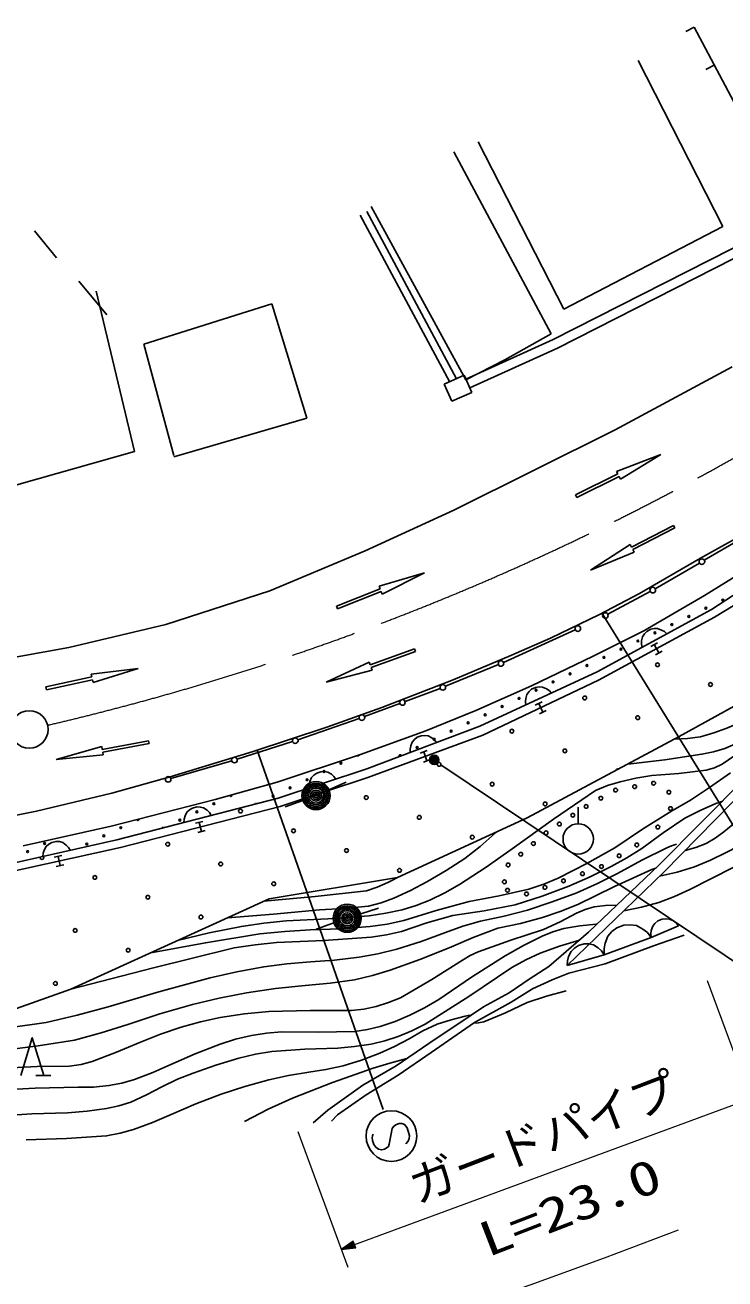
# Model space of a CAD drawing. Units: millimetres, scale not verified. Extents: x 40000 to 680000, y 20000 to 380000.
# Drawn here: x 464493 to 501601, y 235515 to 302006 of the extents above; entities that cross this region are included whole.
import ezdxf
from ezdxf.enums import TextEntityAlignment as Align

# ---------------------------------------------------------------- set-up
doc = ezdxf.new("R2010")
doc.units = ezdxf.units.MM
doc.header["$LTSCALE"] = 1000
doc.linetypes.add('CHAIN', pattern=[18.5, 12, -1.5, 3.5, -1.5])
for name, color, linetype, lineweight in [('M-BGD', 7, 'Continuous', 25), ('M-BGD-HTXT', 7, 'Continuous', 13), ('M-BMK', 2, 'CHAIN', 13), ('M-BMK-SRVR', 3, 'Continuous', 25), ('M-STR-STRC', 7, 'Continuous', 25)]:
    doc.layers.add(name, color=color, linetype=linetype, lineweight=lineweight)
doc.styles.add('ＭＳ ゴシック', font='')
doc.styles.get('ＭＳ ゴシック').set_extended_font_data('MS Gothic')

# ---------------------------------------------------------------- blocks, each defined once
blk = doc.blocks.new('BUHIN1')
at = {"color": 7, "linetype": 'Continuous', "lineweight": 25}
for radius in [746, 660, 574, 484, 398, 292, 202, 116, 22.5]:
    blk.add_circle((0, 0), radius, dxfattribs=at)
blk = doc.blocks.new('BUHIN122')
at = {"color": 7, "linetype": 'Continuous', "lineweight": 25}
blk.add_circle((0, 0), 149, dxfattribs=at)
blk = doc.blocks.new('BUHIN123')
at = {"color": 7, "linetype": 'Continuous', "lineweight": 25}
blk.add_circle((0, 0), 149, dxfattribs=at)
blk = doc.blocks.new('BUHIN219')
at = {"color": 7, "linetype": 'Continuous', "lineweight": 25}
blk.add_line((-585, -828), (-32, -1407), dxfattribs=at)
blk.add_lwpolyline([(-1141, -246), (723, 691), (-298, -1128)], dxfattribs=at)
blk = doc.blocks.new('BUHIN223')
at = {"color": 7, "linetype": 'Continuous', "lineweight": 25}
blk.add_circle((0, 0), 99.5, dxfattribs=at)
blk = doc.blocks.new('BUHIN225')
at = {"color": 7, "linetype": 'Continuous', "lineweight": 25}
blk.add_circle((0, 0), 99.5, dxfattribs=at)
blk = doc.blocks.new('BUHIN294')
at = {"color": 7, "linetype": 'Continuous', "lineweight": 25}
blk.add_line((0, 0), (-475, 158), dxfattribs=at)
blk = doc.blocks.new('BUHIN110')
at = {"color": 7, "linetype": 'Continuous', "lineweight": 25}
blk.add_lwpolyline([(-587, 768), (-693, 738), (-781, 669), (-869, 555), (-964, 368), (-1001, 191), (-978, 12), (-885, -133), (-750, -210), (-657, -249), (-512, -262), (-403, -212), (310, 252), (455, 269), (629, 240), (768, 155), (861, 55), (926, -84), (886, -298), (745, -575), (666, -687), (554, -773), (414, -824), (233, -838)], dxfattribs=at)
blk.add_circle((0, 0), 1343, dxfattribs=at)
blk = doc.blocks.new('BUHIN341')
at = {"color": 3, "linetype": 'Continuous', "lineweight": 25}
blk.add_circle((0, 0), 995, dxfattribs=at)

msp = doc.modelspace()

# ---------------------------------------------------------------- linework, layer by layer
at = {"layer": 'M-BGD'}
for p, q in [((499967, 301897), (505306, 291835)), ((497003, 300134), (501485, 291329)), ((487236, 295283), (492382, 285639)), ((493062, 286942), (488516, 295811)), ((511371, 294918), (492503, 285327)), ((511605, 294476), (492720, 284876)), ((482258, 291923), (487009, 283066)), ((482610, 292112), (487362, 283255)), ((487863, 283195), (482846, 292386)), ((501485, 291329), (493062, 286942)), ((466161, 289670), (464987, 291093)), ((468830, 286645), (467335, 288424)), ((468261, 287891), (470289, 279387)), ((477583, 287215), (470787, 285080)), ((479433, 281166), (477583, 287215)), ((492503, 285327), (487865, 283225)), ((492382, 285639), (489939, 284255)), ((470787, 285080), (472388, 279173)), ((492720, 284876), (488072, 282770)), ((489939, 284255), (487863, 283195)), ((487770, 283438), (486719, 282968)), ((488178, 282528), (487770, 283438)), ((495789, 280540), (501980, 283884)), ((486719, 282968), (487127, 282057)), ((487127, 282057), (488178, 282528)), ((472388, 279102), (479433, 281166)), ((487231, 276277), (495789, 280540)), ((470289, 279387), (462603, 277216)), ((482530, 274125), (487231, 276277)), ((507592, 275377), (500896, 271014)), ((502701, 275068), (500308, 273735)), ((500509, 273630), (502854, 274991)), ((507784, 274691), (501045, 270607)), ((477465, 272007), (482530, 274125)), ((500308, 273735), (497078, 271854)), ((497904, 272119), (500249, 273479)), ((500512, 271759), (503553, 273640)), ((471953, 270219), (477465, 272007)), ((495396, 270766), (497643, 271972)), ((497078, 271854), (494958, 270743)), ((497308, 269881), (500512, 271759)), ((494958, 270743), (492360, 269496)), ((500896, 271014), (494833, 267700)), ((466821, 268994), (471953, 270219)), ((501045, 270607), (494903, 267262)), ((489862, 268212), (493665, 269942)), ((492360, 269496), (490258, 268573)), ((494612, 268533), (497308, 269881)), ((459571, 267703), (466821, 268994)), ((497678, 269058), (498031, 269250)), ((498094, 268715), (497854, 269154)), ((498270, 268811), (497917, 268619)), ((486783, 266942), (489587, 268093)), ((490258, 268573), (487192, 267282)), ((491352, 266966), (494612, 268533)), ((494833, 267700), (488611, 264826)), ((499182, 264287), (504895, 267430)), ((487192, 267282), (483414, 265824)), ((484638, 266137), (486503, 266833)), ((488399, 265652), (491352, 266966)), ((494903, 267262), (488771, 264342)), ((482492, 265335), (484357, 266032)), ((491548, 265941), (491911, 266114)), ((491944, 265576), (491729, 266028)), ((483414, 265824), (480491, 264778)), ((485750, 264587), (488399, 265652)), ((492126, 265663), (491763, 265490)), ((480491, 264778), (476581, 263480)), ((478957, 264107), (482210, 265234)), ((488611, 264826), (482616, 262560)), ((475738, 263076), (478673, 264013)), ((482286, 263317), (485750, 264587)), ((488771, 264342), (482666, 262112)), ((491116, 259965), (499182, 264287)), ((476581, 263480), (472181, 262148)), ((477860, 261859), (482286, 263317)), ((485443, 263393), (485822, 263531)), ((485804, 262992), (485632, 263462)), ((472223, 262046), (475452, 262989)), ((485993, 263061), (485615, 262923)), ((472181, 262148), (469101, 261271)), ((482616, 262560), (477915, 261005)), ((482666, 262112), (478012, 260573)), ((498118, 257474), (502651, 262055)), ((474569, 260935), (477860, 261859)), ((480069, 261516), (480451, 261643)), ((480417, 261105), (480260, 261580)), ((480605, 261456), (481517, 261866)), ((502894, 261702), (498370, 257094)), ((469101, 261271), (465103, 260324)), ((469061, 259527), (474569, 260935)), ((477915, 261005), (469360, 258807)), ((479217, 260890), (478278, 260547)), ((480608, 261168), (480226, 261042)), ((465103, 260324), (461246, 259553)), ((478012, 260573), (469544, 258396)), ((493822, 259665), (493822, 260534)), ((464383, 258477), (469061, 259527)), ((473521, 259676), (473911, 259776)), ((473840, 259242), (473716, 259726)), ((484241, 256799), (491116, 259965)), ((469360, 258807), (462959, 257353)), ((474035, 259292), (473645, 259192)), ((469544, 258396), (463041, 256962)), ((466042, 257880), (466435, 257967)), ((466543, 257478), (466150, 257392)), ((466346, 257435), (466239, 257923)), ((494364, 253899), (498118, 257474)), ((477438, 255676), (484241, 256799)), ((498370, 257094), (493240, 252142)), ((466921, 250877), (477438, 255676)), ((482288, 254873), (483240, 255180)), ((480867, 254392), (479924, 254060)), ((497688, 253625), (499141, 254248)), ((492266, 252090), (494364, 253899)), ((495197, 252706), (497688, 253625)), ((499438, 253743), (497807, 253180)), ((493240, 252142), (495197, 252706)), ((497807, 253180), (495257, 252231)), ((491229, 251415), (492266, 252090)), ((495257, 252231), (493329, 251727)), ((490169, 250692), (491229, 251415)), ((492439, 251371), (491402, 250897)), ((493329, 251727), (492439, 251371)), ((455250, 246725), (466921, 250877)), ((488794, 249944), (490169, 250692)), ((491402, 250897), (490275, 250185)), ((490275, 250185), (488318, 249117)), ((485901, 247991), (488143, 249510)), ((488143, 249510), (488794, 249944)), ((488318, 249117), (486034, 247516)), ((484165, 246810), (485901, 247991)), ((486034, 247516), (484268, 246318)), ((482405, 245797), (484165, 246810)), ((484268, 246318), (482578, 245280)), ((480548, 244471), (482405, 245797)), ((482578, 245280), (481065, 244213)), ((479777, 243796), (480548, 244471)), ((481065, 244213), (480739, 243887))]:
    msp.add_line(p, q, dxfattribs=at)
for points in [[(497207, 268998), (497176, 269178), (497185, 269349), (497231, 269562), (497333, 269721), (497462, 269851), (497666, 269963), (497846, 270001), (498034, 270001), (498242, 269927), (498391, 269841), (498523, 269717)], [(498933, 264134), (499618, 264172), (500304, 264270), (501014, 264468), (501709, 264725), (502537, 265074), (503336, 265478), (505289, 266719), (507213, 268013), (508573, 268976), (509973, 269893), (510171, 269959), (510375, 270011)], [(496446, 262821), (498418, 263049), (500381, 263337), (501000, 263458), (501600, 263638), (502169, 263899), (502715, 264215), (505048, 265777), (507410, 267286), (507995, 267645), (508590, 268006)], [(491041, 265949), (491023, 266130), (491044, 266301), (491104, 266510), (491216, 266661), (491354, 266783), (491565, 266880), (491747, 266907), (491935, 266894), (492137, 266806), (492280, 266711), (492403, 266578)], [(499485, 258230), (500055, 258388), (500608, 258604), (501084, 258886), (501541, 259229), (502598, 260091), (503686, 260899), (504370, 261336), (505085, 261720), (505835, 262053), (506613, 262333), (508701, 262957), (510766, 263637), (511946, 264006), (513156, 264321), (514391, 264577), (515645, 264774), (516418, 264875), (517192, 264969)], [(472578, 253459), (474259, 253861), (475962, 254206), (477145, 254383), (478335, 254499), (480538, 254608), (482736, 254777), (483613, 254905), (484489, 255095), (485233, 255319), (485957, 255601), (486753, 255989), (487529, 256435), (488942, 257354), (490321, 258322), (492508, 259893), (494736, 261419), (495374, 261673), (496045, 261874), (496874, 262070), (497722, 262209), (499164, 262317), (500606, 262486), (501041, 262625), (501454, 262820), (503181, 263996)], [(484912, 263428), (484907, 263611), (484939, 263779), (485014, 263984), (485137, 264126), (485283, 264238), (485501, 264320), (485684, 264333), (485870, 264307), (486065, 264205), (486201, 264100), (486315, 263958)], [(498141, 256873), (499066, 257089), (499980, 257364), (500844, 257728), (501696, 258153), (503525, 259083), (505322, 260064), (506684, 260847), (508073, 261574), (508880, 261895), (509719, 262163), (511783, 262701), (513864, 263182), (514126, 263241), (514389, 263300)], [(471164, 252813), (474051, 253342), (476949, 253811), (478272, 253945), (479608, 254020), (481207, 254080), (482797, 254200), (483685, 254330), (484575, 254522), (486297, 255054), (488041, 255528), (489628, 255825), (491203, 256181), (491991, 256443), (492756, 256762), (494276, 257542), (495762, 258373), (497229, 259361), (498727, 260296), (499768, 260906), (500785, 261573), (501905, 262360)], [(479554, 261547), (479556, 261729), (479596, 261897), (479679, 262098), (479808, 262235), (479958, 262341), (480179, 262414), (480363, 262419), (480548, 262385), (480739, 262275), (480870, 262164), (480978, 262018)], [(496245, 255043), (497184, 255231), (498105, 255478), (498927, 255788), (499738, 256158), (502041, 257334), (504366, 258455), (508309, 260225), (512263, 262008)], [(466921, 250877), (471230, 251998), (475571, 253064), (476687, 253239), (477820, 253355), (480331, 253466), (482845, 253636), (483654, 253761), (484449, 253945), (485802, 254395), (487170, 254786), (488835, 255039), (490486, 255350), (491908, 255820), (493321, 256351), (494451, 256834), (495566, 257377), (496397, 257837), (497197, 258349), (498325, 259178), (499481, 259953), (500287, 260362), (501122, 260719), (501289, 260787), (501466, 260858)], [(472911, 259719), (472926, 259901), (472977, 260065), (473074, 260260), (473211, 260389), (473369, 260483), (473594, 260541), (473778, 260534), (473960, 260488), (474143, 260365), (474267, 260245), (474364, 260092)], [(465428, 257913), (465448, 258095), (465504, 258258), (465606, 258450), (465747, 258574), (465907, 258665), (466134, 258716), (466317, 258704), (466498, 258653), (466677, 258524), (466798, 258402), (466891, 258246)], [(475229, 254668), (477673, 254850), (480108, 255091), (481403, 255155), (482701, 255280), (483377, 255467), (484047, 255715), (484932, 256112), (485799, 256567), (486826, 257166), (487818, 257815), (488632, 258454), (489418, 259147), (489455, 259180), (489499, 259220)], [(463731, 248843), (465606, 249116), (467259, 249504), (468896, 249951), (471592, 250744), (474313, 251483), (475725, 251807), (477149, 252073), (478376, 252231), (479621, 252330), (480908, 252423), (482199, 252577), (483203, 252762), (484203, 253008), (485497, 253417), (486781, 253886), (487701, 254218), (488637, 254493), (489893, 254755), (491140, 255077), (492450, 255507), (493750, 255998), (494837, 256479), (495899, 257014), (497198, 257723), (498522, 258377), (498771, 258475), (499031, 258575)], [(463261, 247629), (465191, 247876), (467110, 248182), (468527, 248565), (469935, 249009), (471642, 249564), (473372, 250062), (474791, 250402), (476230, 250684), (477779, 250912), (479348, 251082), (480663, 251201), (481969, 251379), (482913, 251600), (483851, 251881), (485419, 252448), (486975, 253075), (488260, 253628), (489559, 254122), (490754, 254371), (491935, 254677), (492871, 254996), (493795, 255375), (495749, 256328), (497725, 257225), (497828, 257263), (497940, 257305)], [(477145, 255543), (479868, 255787), (482599, 256094), (483169, 256286), (483731, 256540), (483982, 256666), (484241, 256799)], [(495871, 255334), (495273, 255321), (494674, 255247), (494196, 255111), (493726, 254914), (492870, 254449), (491988, 254039), (490245, 253483), (488522, 252869), (488087, 252666), (487683, 252412), (486060, 251396), (484397, 250427), (483767, 250170), (483108, 249966), (482463, 249828), (481810, 249748), (479612, 249756), (477415, 249704), (476124, 249567), (474843, 249371), (473800, 249147), (472769, 248864), (471679, 248497), (470611, 248073), (469341, 247534), (468049, 247052), (467460, 246894), (466850, 246794), (465141, 246776), (463427, 246698)], [(462720, 245509), (465023, 245622), (467316, 245675), (468122, 245691), (468936, 245768), (469624, 245899), (470298, 246089), (471268, 246457), (472218, 246881), (473516, 247451), (474838, 247967), (475658, 248222), (476504, 248423), (477294, 248551), (478091, 248619), (480034, 248598), (481979, 248638), (482649, 248740), (483317, 248904), (484112, 249172), (484888, 249497), (485669, 249883), (486428, 250326), (488172, 251513), (489951, 252651), (490913, 253197), (491913, 253695), (492475, 253922), (493057, 254091), (493903, 254237), (494766, 254324), (494786, 254326), (494815, 254329)], [(497688, 253625), (497489, 253877), (497250, 254065), (496906, 254249), (496577, 254297), (496250, 254283), (495864, 254140), (495605, 253939), (495387, 253688), (495245, 253325), (495191, 253029), (495197, 252706)], [(499141, 254248), (499015, 254391), (498867, 254496), (498657, 254595), (498460, 254613), (498266, 254595), (498041, 254498), (497893, 254371), (497771, 254215), (497698, 253994), (497675, 253817), (497688, 253625)], [(493886, 253486), (492829, 253167), (491798, 252792), (491043, 252439), (490303, 252026), (488021, 250498), (485716, 249028), (485009, 248669), (484270, 248362), (483566, 248137), (482836, 247967), (481955, 247833), (481068, 247759), (479326, 247694), (477584, 247568), (476708, 247428), (475832, 247227), (474606, 246858), (473400, 246432), (472567, 246100), (471749, 245709), (470939, 245273), (470107, 244893), (469467, 244697), (468809, 244559), (467780, 244410), (466737, 244320), (464860, 244262), (462992, 244144)], [(495197, 252706), (495059, 252910), (494887, 253067), (494634, 253227), (494385, 253282), (494134, 253290), (493830, 253202), (493622, 253063), (493440, 252883), (493311, 252613), (493254, 252390), (493240, 252142)], [(493175, 250798), (492136, 250512), (491116, 250169), (489974, 249626), (488812, 249143), (488540, 249100), (488253, 249073)], [(464550, 242884), (466688, 242963), (468817, 243103), (469534, 243238), (470237, 243431), (471247, 243805), (472237, 244236), (473552, 244803), (474886, 245313), (476137, 245722), (477415, 246077), (478468, 246307), (479532, 246478), (480446, 246617), (481352, 246817), (482336, 247123), (483306, 247488), (484087, 247840), (484854, 248252), (485588, 248663), (486352, 249023), (487079, 249260), (487829, 249442), (487986, 249476), (488143, 249510)], [(476135, 243866), (477390, 244511), (478677, 245106), (480799, 245923), (482954, 246688), (483840, 246954), (484741, 247202)]]:
    msp.add_lwpolyline(points, dxfattribs=at)
for centre, radius in [((501493, 271517), 49.8), ((499692, 270648), 49.8), ((500593, 271082), 49.8), ((493802, 270004), 149), ((498791, 270213), 49.8), ((496990, 269344), 49.8), ((497891, 269779), 49.8), ((496089, 268910), 49.8), ((489726, 268150), 149), ((494288, 268041), 49.8), ((495189, 268475), 49.8), ((498026, 268085), 99.5), ((493387, 267606), 49.8), ((486644, 266885), 149), ((491586, 266737), 49.8), ((492487, 267172), 49.8), ((500836, 267036), 99.5), ((484498, 266084), 149), ((490685, 266303), 49.8), ((494166, 266324), 99.5), ((482352, 265283), 149), ((488884, 265434), 49.8), ((489785, 265868), 49.8), ((496976, 265275), 99.5), ((487983, 264999), 49.8), ((490306, 264563), 99.5), ((478816, 264058), 149), ((486182, 264130), 49.8), ((487083, 264565), 49.8), ((485281, 263696), 49.8), ((493117, 263514), 99.5), ((475596, 263031), 149), ((481244, 262858), 49.8), ((486446, 262802), 99.5), ((472079, 262004), 149), ((479443, 261989), 49.8), ((480344, 262424), 49.8), ((478542, 261555), 49.8), ((489257, 261752), 99.5), ((495807, 261437), 99.5), ((496814, 261619), 99.5), ((497820, 261800), 99.5), ((498631, 261325), 99.5), ((474505, 260717), 49.8), ((477642, 261120), 49.8), ((482586, 261040), 99.5), ((492067, 260703), 99.5), ((494241, 260570), 99.5), ((495024, 261004), 99.5), ((473604, 260283), 49.8), ((475916, 260328), 99.5), ((485397, 259991), 99.5), ((498715, 260458), 99.5), ((469567, 259445), 49.8), ((472704, 259848), 49.8), ((478727, 259279), 99.5), ((493822, 258846), 806), ((498044, 259480), 99.5), ((465530, 258608), 49.8), ((468667, 259011), 49.8), ((472056, 258567), 99.5), ((488207, 258942), 99.5), ((492116, 259172), 99.5), ((464629, 258174), 49.8), ((467766, 258576), 49.8), ((481537, 258230), 99.5), ((495989, 257956), 99.5), ((496926, 258529), 99.5), ((474867, 257518), 99.5), ((490103, 257466), 99.5), ((495052, 257382), 99.5), ((468197, 256806), 99.5), ((484348, 257181), 99.5), ((489907, 256571), 99.5), ((493039, 256627), 99.5), ((494045, 257005), 99.5), ((477677, 256469), 99.5), ((490075, 256124), 99.5), ((491081, 255928), 99.5), ((492060, 256278), 99.5), ((471007, 255757), 99.5), ((473818, 254707), 99.5), ((467147, 253995), 99.5), ((469958, 252946), 99.5), ((466098, 251185), 99.5)]:
    msp.add_circle(centre, radius, dxfattribs=at)
for centre, radius, start, end in [((484381, 263261), 49.8, 341.19529, 240.20893), ((482145, 263293), 49.8, 223.36815, 353.08752), ((495927, 262464), 99.5, 72.23544, 164.13342), ((475406, 261152), 49.8, 175.26925, 36.11686), ((476741, 260686), 49.8, 34.07229, 174.74454), ((470468, 259880), 49.8, 186.80609, 21.86629), ((471803, 259414), 49.8, 38.0619, 170.75493), ((465386, 257855), 99.5, 164.20038, 41.39803)]:
    msp.add_arc(centre, radius, start, end, dxfattribs=at)
at = {"layer": 'M-BGD-HTXT'}
for p, q in [((503326, 244142), (500680, 251328)), ((481258, 237081), (502981, 245081)), ((478957, 243328), (481603, 236142))]:
    msp.add_line(p, q, dxfattribs=at)
for points in [[(499126, 238105), (495202, 236620), (491254, 235189), (486815, 233620), (482358, 232109), (477590, 230642), (472797, 229225), (469003, 228139), (465183, 227108), (462601, 226470)], [(481330, 237107), (481889, 237483), (481999, 237184), (481332, 237108)], [(481812, 237285), (481687, 237239), (481806, 237302), (481819, 237267), (481687, 237239)]]:
    msp.add_lwpolyline(points, dxfattribs=at)
for points in [[(481258, 237081), (482026, 237164), (481897, 237516)], [(481402, 237134), (481872, 237447), (481963, 237200)], [(481473, 237160), (481856, 237411), (481927, 237217)], [(481545, 237186), (481839, 237374), (481891, 237234)], [(481615, 237212), (481822, 237338), (481855, 237250)]]:
    msp.add_lwpolyline(points, close=True, dxfattribs=at)
at = {"layer": 'M-BMK'}
msp.add_arc((434396, 399016), 137740, 283.13266, 308.63034, dxfattribs=at)
at = {"layer": 'M-STR-STRC'}
for p, q in [((495861, 278337), (498203, 279241)), ((498203, 279241), (496060, 277933)), ((493685, 277096), (495927, 278202)), ((495994, 278068), (493751, 276962)), ((495927, 278202), (495861, 278337)), ((496060, 277933), (495994, 278068)), ((493751, 276962), (493685, 277096)), ((496651, 274322), (498869, 275474)), ((498939, 275341), (496720, 274189)), ((498869, 275474), (498939, 275341)), ((494467, 273103), (496582, 274455)), ((496789, 274056), (494467, 273103)), ((496582, 274455), (496651, 274322)), ((496720, 274189), (496789, 274056)), ((483269, 272247), (485679, 272952)), ((485679, 272952), (483434, 271828)), ((480997, 271193), (483324, 272108)), ((483379, 271968), (481052, 271054)), ((483324, 272108), (483269, 272247)), ((483434, 271828), (483379, 271968)), ((481052, 271054), (480997, 271193)), ((505063, 254668), (495084, 270809)), ((482792, 268081), (485142, 268931)), ((485194, 268790), (482843, 267940)), ((485142, 268931), (485194, 268790)), ((480466, 267160), (482741, 268222)), ((482741, 268222), (482792, 268081)), ((465590, 266906), (468033, 267436)), ((468001, 267583), (470492, 267893)), ((468033, 267436), (468001, 267583)), ((470492, 267893), (468097, 267143)), ((482894, 267799), (480466, 267160)), ((482843, 267940), (482894, 267799)), ((465622, 266759), (465590, 266906)), ((468065, 267289), (465622, 266759)), ((468097, 267143), (468065, 267289)), ((468583, 263594), (471041, 264052)), ((471041, 264052), (471068, 263904)), ((466139, 263063), (468555, 263742)), ((468555, 263742), (468583, 263594)), ((471068, 263904), (468610, 263447)), ((468610, 263447), (468638, 263299)), ((483477, 244503), (476800, 263553)), ((468638, 263299), (466139, 263063)), ((507679, 248585), (486538, 262770))]:
    msp.add_line(p, q, dxfattribs=at)
for centre, radius in [((486190, 263037), 250), ((486190, 263037), 219), ((486190, 263037), 188), ((486190, 263037), 156), ((486190, 263037), 125), ((486190, 263037), 93.7), ((486190, 263036), 62.5), ((486190, 263037), 31.2)]:
    msp.add_circle(centre, radius, dxfattribs=at)

# ---------------------------------------------------------------- block references
at = {"layer": 'M-BGD', "rotation": 46.31377}
for name, p in [('BUHIN294', (499967, 301897)), ('BUHIN294', (501035, 299884)), ('BUHIN123', (500379, 273555)), ('BUHIN122', (497775, 272043)), ('BUHIN123', (497775, 272043)), ('BUHIN122', (495264, 270695)), ('BUHIN1', (479921, 261148)), ('BUHIN225', (493533, 260104)), ('BUHIN225', (492824, 259638)), ('BUHIN223', (491445, 258603)), ('BUHIN223', (490774, 258035)), ('BUHIN1', (481574, 254642)), ('BUHIN219', (464870, 247305))]:
    msp.add_blockref(name, p, dxfattribs=at)
at = {"layer": 'M-BMK-SRVR', "rotation": 46.31377}
msp.add_blockref('BUHIN341', (464717, 264654), dxfattribs=at)
at = {"layer": 'M-STR-STRC', "rotation": 46.31377}
msp.add_blockref('BUHIN110', (483919, 243092), dxfattribs=at)

# ---------------------------------------------------------------- texts
at = {"layer": 'M-BGD-HTXT', "style": 'ＭＳ ゴシック'}
msp.add_text('ガードパイプ', height=1833, rotation=21, dxfattribs=at).set_placement((485475, 238982), align=Align.BOTTOM_LEFT)
at = {"layer": 'M-BGD-HTXT', "style": 'ＭＳ ゴシック', "width": 1.35}
msp.add_text('L=23.0', height=1833, rotation=21.1, dxfattribs=at).set_placement((489206, 236134), align=Align.BOTTOM_LEFT)

doc.saveas('drawing.dxf')
